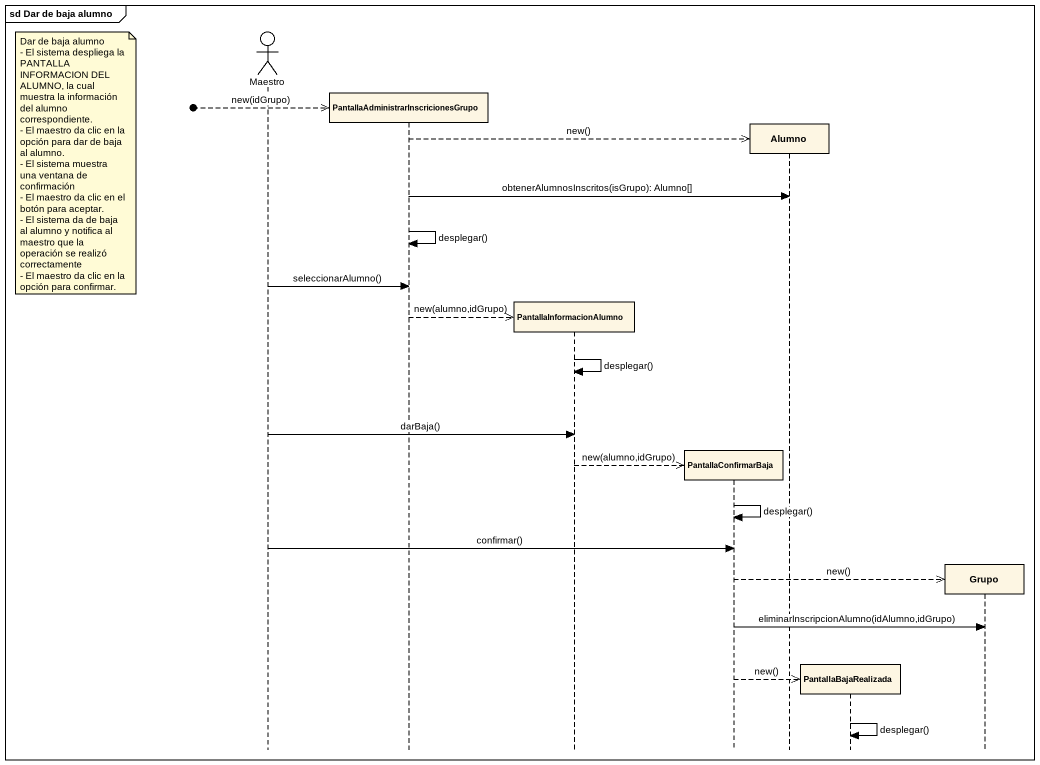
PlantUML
@startuml
mainframe sd Dar de baja alumno
hide footbox
actor Maestro
participant "PantallaAdministrarInscricionesGrupo" as PantallaAdministrarInscricio
participant PantallaInformacionAlumno
participant PantallaConfirmarBaja
participant Alumno
participant PantallaBajaRealizada
participant Grupo

[o-->> PantallaAdministrarInscricio : new(idGrupo)
PantallaAdministrarInscricio -->> Alumno ** : new()
note left of Maestro
  Dar de baja alumno
  - El sistema despliega la PANTALLA INFORMACION DEL ALUMNO, la cual muestra la información del alumno correspondiente.
  - El maestro da clic en la opción para dar de baja al alumno.
  - El sistema muestra una ventana de confirmación
  - El maestro da clic en el botón para aceptar.
  - El sistema da de baja al alumno y notifica al maestro que la operación se realizó correctamente
  - El maestro da clic en la opción para confirmar.
end note
PantallaAdministrarInscricio -> Alumno : obtenerAlumnosInscritos(isGrupo): Alumno[]
PantallaAdministrarInscricio -> PantallaAdministrarInscricio : desplegar()
Maestro -> PantallaAdministrarInscricio : seleccionarAlumno()
PantallaAdministrarInscricio -->> PantallaInformacionAlumno ** : new(alumno,idGrupo)
PantallaInformacionAlumno -> PantallaInformacionAlumno : desplegar()
Maestro -> PantallaInformacionAlumno : darBaja()
PantallaInformacionAlumno -->> PantallaConfirmarBaja ** : new(alumno,idGrupo)
PantallaConfirmarBaja -> PantallaConfirmarBaja : desplegar()
Maestro -> PantallaConfirmarBaja : confirmar()
PantallaConfirmarBaja -->> Grupo ** : new()
PantallaConfirmarBaja -> Grupo : eliminarInscripcionAlumno(idAlumno,idGrupo)
PantallaConfirmarBaja -->> PantallaBajaRealizada ** : new()
PantallaBajaRealizada -> PantallaBajaRealizada : desplegar()
@enduml
